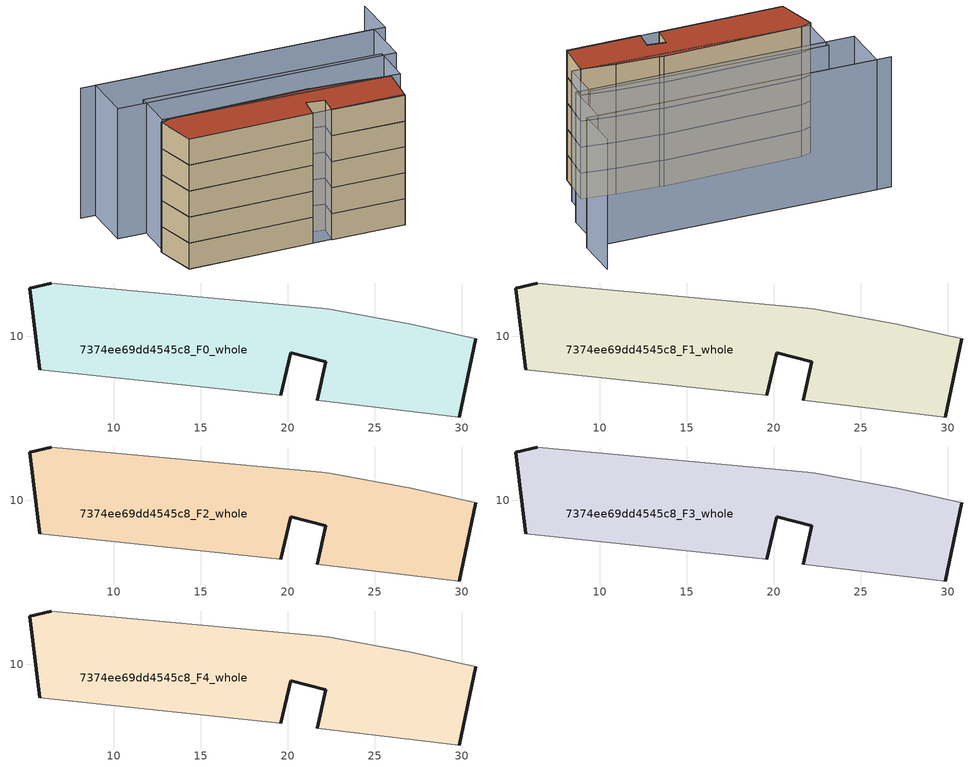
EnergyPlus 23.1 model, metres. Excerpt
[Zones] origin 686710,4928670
7374ee69dd4545c8_F0_whole
 floor ground (EU_floor_Construction): 29.84,5.35 30.81,9.84 27.09,10.69 22.41,11.53 21.96,11.61 6.41,13.05 5.16,12.74 5.75,8.05 19.58,6.6 20.16,9.03 22.19,8.52 21.68,6.31 z0
 wall outside (EU_wall_Construction): 30.81,9.84 29.84,5.35 / 21.68,6.31 22.19,8.52 20.16,9.03 19.58,6.6 / 5.75,8.05 5.16,12.74 6.41,13.05 z0:3
 wall adiabatic (EU_wall_Construction): 6.41,13.05 21.96,11.61 22.41,11.53 27.09,10.69 30.81,9.84 / 29.84,5.35 21.68,6.31 / 19.58,6.6 5.75,8.05 z0:3
7374ee69dd4545c8_F1_whole
 floor to 7374ee69dd4545c8_F0_whole (EU_floor_Construction): 29.84,5.35 30.81,9.84 27.09,10.69 22.41,11.53 21.96,11.61 6.41,13.05 5.16,12.74 5.75,8.05 19.58,6.6 20.16,9.03 22.19,8.52 21.68,6.31 z3
 wall outside (EU_wall_Construction): 30.81,9.84 29.84,5.35 / 21.68,6.31 22.19,8.52 20.16,9.03 19.58,6.6 / 5.75,8.05 5.16,12.74 6.41,13.05 z3:6
 wall adiabatic (EU_wall_Construction): 6.41,13.05 21.96,11.61 22.41,11.53 27.09,10.69 30.81,9.84 / 29.84,5.35 21.68,6.31 / 19.58,6.6 5.75,8.05 z3:6
7374ee69dd4545c8_F2_whole
 floor to 7374ee69dd4545c8_F1_whole (EU_floor_Construction): 29.84,5.35 30.81,9.84 27.09,10.69 22.41,11.53 21.96,11.61 6.41,13.05 5.16,12.74 5.75,8.05 19.58,6.6 20.16,9.03 22.19,8.52 21.68,6.31 z6
 wall outside (EU_wall_Construction): 30.81,9.84 29.84,5.35 / 21.68,6.31 22.19,8.52 20.16,9.03 19.58,6.6 / 5.75,8.05 5.16,12.74 6.41,13.05 z6:9
 wall adiabatic (EU_wall_Construction): 6.41,13.05 21.96,11.61 22.41,11.53 27.09,10.69 30.81,9.84 / 29.84,5.35 21.68,6.31 / 19.58,6.6 5.75,8.05 z6:9
7374ee69dd4545c8_F3_whole
 floor to 7374ee69dd4545c8_F2_whole (EU_floor_Construction): 29.84,5.35 30.81,9.84 27.09,10.69 22.41,11.53 21.96,11.61 6.41,13.05 5.16,12.74 5.75,8.05 19.58,6.6 20.16,9.03 22.19,8.52 21.68,6.31 z9
 wall outside (EU_wall_Construction): 30.81,9.84 29.84,5.35 / 21.68,6.31 22.19,8.52 20.16,9.03 19.58,6.6 / 5.75,8.05 5.16,12.74 6.41,13.05 z9:12
 wall adiabatic (EU_wall_Construction): 6.41,13.05 21.96,11.61 22.41,11.53 27.09,10.69 30.81,9.84 / 29.84,5.35 21.68,6.31 / 19.58,6.6 5.75,8.05 z9:12
7374ee69dd4545c8_F4_whole
 floor to 7374ee69dd4545c8_F3_whole (EU_floor_Construction): 29.84,5.35 30.81,9.84 27.09,10.69 22.41,11.53 21.96,11.61 6.41,13.05 5.16,12.74 5.75,8.05 19.58,6.6 20.16,9.03 22.19,8.52 21.68,6.31 z12
 wall outside (EU_wall_Construction): 30.81,9.84 29.84,5.35 / 21.68,6.31 22.19,8.52 20.16,9.03 19.58,6.6 / 5.75,8.05 5.16,12.74 6.41,13.05 z12:15
 wall adiabatic (EU_wall_Construction): 6.41,13.05 21.96,11.61 22.41,11.53 27.09,10.69 30.81,9.84 / 29.84,5.35 21.68,6.31 / 19.58,6.6 5.75,8.05 z12:15
 roof outside (EU_roof_Construction): 30.81,9.84 29.84,5.35 21.68,6.31 22.19,8.52 20.16,9.03 19.58,6.6 5.75,8.05 5.16,12.74 6.41,13.05 21.96,11.61 22.41,11.53 27.09,10.69 z15
shading: 5.75,8.05 29.86,5.52 / 36.4,24.68 35.79,19.52 / 35.79,19.52 1.91,23.5 / 31.85,9.71 5.52,13.17 / 5.52,13.17 6.16,18.05 / 6.16,18.05 32.49,14.59 / 32.49,14.59 31.85,9.71 / 3.54,23.41 34.54,19.68 / 34.54,19.68 33.85,13.95 / 33.85,13.95 2.85,17.68 / 2.85,17.68 3.54,23.41 z0:15
[Building]
EU S2 Campaign: North Axis=0; Terrain=City; Solar Distribution=FullExterior
[Site:Location]
Bologna: Latitude=44.5; Longitude=11.25; Time Zone=1; Elevation=37
[SizingPeriod:WeatherFileDays]
AnnualSizingPeriod: Begin Month=1; Begin Day of Month=1; End Month=12; End Day of Month=31; Day of Week for Start Day=Monday; Use Weather File Daylight Saving Period=No; Use Weather File Rain and Snow Indicators=No
[MATERIAL]
EU_InternalMass_Material: Roughness=MediumRough; Thickness=0.1; Conductivity=1; Density=1800; Specific Heat=900; Thermal Absorptance=0.9; Solar Absorptance=0.7; Visible Absorptance=0.7
[MATERIAL:NOMASS] Roughness=MediumRough; Thermal Absorptance=0.9; Solar Absorptance=0.7; Visible Absorptance=0.7
Name | Thermal Resistance
EU_wall_NoMass | 0.905828
EU_roof_NoMass | 0.37593
EU_floor_NoMass | 0.67114
[CONSTRUCTION]
EU_wall_Construction: EU_wall_NoMass
EU_roof_Construction: EU_roof_NoMass
EU_floor_Construction: EU_floor_NoMass
EU_InternalMass_Construction: EU_InternalMass_Material
[ZONE] Type=1; Multiplier=1; Ceiling Height=autocalculate; Floor Area=autocalculate; Part of Total Floor Area=Yes
Name | Volume
7374ee69dd4545c8_F0_whole | 366.864
7374ee69dd4545c8_F1_whole; 7374ee69dd4545c8_F2_whole; 7374ee69dd4545c8_F3_whole; 7374ee69dd4545c8_F4_whole | 366.865
[INTERNALMASS] Construction=EU_InternalMass_Construction; Surface Area=122.288
Name | Zone or ZoneList
7374ee69dd4545c8_F0_whole_EU_InternalMass | 7374ee69dd4545c8_F0_whole
7374ee69dd4545c8_F1_whole_EU_InternalMass | 7374ee69dd4545c8_F1_whole
7374ee69dd4545c8_F2_whole_EU_InternalMass | 7374ee69dd4545c8_F2_whole
7374ee69dd4545c8_F3_whole_EU_InternalMass | 7374ee69dd4545c8_F3_whole
7374ee69dd4545c8_F4_whole_EU_InternalMass | 7374ee69dd4545c8_F4_whole
[OTHEREQUIPMENT] Fuel Type=Electricity; Design Level Calculation Method=Watts/Area; Power per Zone Floor Area=1; Fraction Latent=0; Fraction Radiant=0; Fraction Lost=0; Carbon Dioxide Generation Rate=0; EndUse Subcategory=EU_Step8_InternalGains
Name | Zone or ZoneList or Space or SpaceList | Schedule
EU_Step8_InternalGain_7374ee69dd4545c8_F0_whole_f000 | 7374ee69dd4545c8_F0_whole | EU_Step8_GainSchedule_7374ee69dd4545c8_F0_whole_f000
EU_Step8_InternalGain_7374ee69dd4545c8_F1_whole_f000 | 7374ee69dd4545c8_F1_whole | EU_Step8_GainSchedule_7374ee69dd4545c8_F1_whole_f000
EU_Step8_InternalGain_7374ee69dd4545c8_F2_whole_f000 | 7374ee69dd4545c8_F2_whole | EU_Step8_GainSchedule_7374ee69dd4545c8_F2_whole_f000
EU_Step8_InternalGain_7374ee69dd4545c8_F3_whole_f000 | 7374ee69dd4545c8_F3_whole | EU_Step8_GainSchedule_7374ee69dd4545c8_F3_whole_f000
EU_Step8_InternalGain_7374ee69dd4545c8_F4_whole_f000 | 7374ee69dd4545c8_F4_whole | EU_Step8_GainSchedule_7374ee69dd4545c8_F4_whole_f000
[ZONEVENTILATION:DESIGNFLOWRATE] Schedule=EU_AlwaysOn; Design Flow Rate Calculation Method=AirChanges/Hour; Air Changes per Hour=0.73129; Ventilation Type=Natural; Fan Pressure Rise=0; Fan Total Efficiency=1; Constant Term Coefficient=1; Temperature Term Coefficient=0; Velocity Term Coefficient=0; Velocity Squared Term Coefficient=0; Minimum Indoor Temperature=-100; Maximum Indoor Temperature=100; Delta Temperature=-100; Minimum Outdoor Temperature=-100; Maximum Outdoor Temperature=100; Maximum Wind Speed=40
Name | Zone or ZoneList or Space or SpaceList
EU_ConstantAir_7374ee69dd4545c8_F0_whole | 7374ee69dd4545c8_F0_whole
EU_ConstantAir_7374ee69dd4545c8_F1_whole | 7374ee69dd4545c8_F1_whole
EU_ConstantAir_7374ee69dd4545c8_F2_whole | 7374ee69dd4545c8_F2_whole
EU_ConstantAir_7374ee69dd4545c8_F3_whole | 7374ee69dd4545c8_F3_whole
EU_ConstantAir_7374ee69dd4545c8_F4_whole | 7374ee69dd4545c8_F4_whole
[HVACTEMPLATE:THERMOSTAT] Constant Heating Setpoint=20; Constant Cooling Setpoint=50
EU_HeatOnly_7374ee69dd4545c8_F0_whole; EU_HeatOnly_7374ee69dd4545c8_F1_whole; EU_HeatOnly_7374ee69dd4545c8_F2_whole; EU_HeatOnly_7374ee69dd4545c8_F3_whole; EU_HeatOnly_7374ee69dd4545c8_F4_whole
[HVACTEMPLATE:ZONE:IDEALLOADSAIRSYSTEM] System Availability Schedule=EU_AlwaysOn; Maximum Heating Supply Air Temperature=50; Minimum Cooling Supply Air Temperature=13; Maximum Heating Supply Air Humidity Ratio=0.0156; Minimum Cooling Supply Air Humidity Ratio=0.0077; Heating Limit=NoLimit; Cooling Limit=NoLimit; Heating Availability Schedule=EU_AlwaysOn; Cooling Availability Schedule=EU_CoolingOff; Dehumidification Control Type=ConstantSensibleHeatRatio; Cooling Sensible Heat Ratio=0.7; Dehumidification Setpoint=60; Humidification Control Type=None; Humidification Setpoint=30; Outdoor Air Method=None; Outdoor Air Flow Rate per Person=0.00944; Outdoor Air Flow Rate per Zone Floor Area=0; Outdoor Air Flow Rate per Zone=0; Demand Controlled Ventilation Type=None; Outdoor Air Economizer Type=NoEconomizer; Heat Recovery Type=None; Sensible Heat Recovery Effectiveness=0.7; Latent Heat Recovery Effectiveness=0.65
Name | Template Thermostat
7374ee69dd4545c8_F0_whole | EU_HeatOnly_7374ee69dd4545c8_F0_whole
7374ee69dd4545c8_F1_whole | EU_HeatOnly_7374ee69dd4545c8_F1_whole
7374ee69dd4545c8_F2_whole | EU_HeatOnly_7374ee69dd4545c8_F2_whole
7374ee69dd4545c8_F3_whole | EU_HeatOnly_7374ee69dd4545c8_F3_whole
7374ee69dd4545c8_F4_whole | EU_HeatOnly_7374ee69dd4545c8_F4_whole
[SIZING:ZONE] Zone Cooling Design Supply Air Temperature Input Method=SupplyAirTemperature; Zone Cooling Design Supply Air Temperature=13; Zone Heating Design Supply Air Temperature Input Method=SupplyAirTemperature; Zone Heating Design Supply Air Temperature=50; Zone Cooling Design Supply Air Humidity Ratio=0.008; Zone Heating Design Supply Air Humidity Ratio=0.008; Cooling Design Air Flow Method=DesignDay; Cooling Design Air Flow Rate=0; Cooling Minimum Air Flow per Zone Floor Area=0.000762; Cooling Minimum Air Flow=0; Cooling Minimum Air Flow Fraction=0.2; Heating Design Air Flow Method=DesignDay; Heating Design Air Flow Rate=0; Heating Maximum Air Flow per Zone Floor Area=0.002032; Heating Maximum Air Flow=0.141576; Heating Maximum Air Flow Fraction=0.3; Account for Dedicated Outdoor Air System=No; Dedicated Outdoor Air System Control Strategy=NeutralSupplyAir; Dedicated Outdoor Air Low Setpoint Temperature for Design=autosize; Dedicated Outdoor Air High Setpoint Temperature for Design=autosize; Zone Load Sizing Method=Sensible Load Only No Latent Load; Zone Latent Cooling Design Supply Air Humidity Ratio Input Method=HumidityRatioDifference; Zone Cooling Design Supply Air Humidity Ratio Difference=0.005; Zone Latent Heating Design Supply Air Humidity Ratio Input Method=HumidityRatioDifference; Zone Humidification Design Supply Air Humidity Ratio Difference=0.005
7374ee69dd4545c8_F0_whole; 7374ee69dd4545c8_F1_whole; 7374ee69dd4545c8_F2_whole; 7374ee69dd4545c8_F3_whole; 7374ee69dd4545c8_F4_whole
[SCHEDULE:CONSTANT]
Name | Hourly Value
EU_AlwaysOn | 1
EU_CoolingOff | 0
[SCHEDULE:FILE] Column Number=1; Rows to Skip at Top=0; Number of Hours of Data=8760; Column Separator=Comma; Interpolate to Timestep=No; Minutes per Item=60; Adjust Schedule for Daylight Savings=Yes
Name | File
EU_Step8_GainSchedule_7374ee69dd4545c8_F0_whole_f000 | ../../schedules/7374ee69dd4545c8/7374ee69dd4545c8_F0_whole_f000_gain.csv
EU_Step8_GainSchedule_7374ee69dd4545c8_F1_whole_f000 | ../../schedules/7374ee69dd4545c8/7374ee69dd4545c8_F1_whole_f000_gain.csv
EU_Step8_GainSchedule_7374ee69dd4545c8_F2_whole_f000 | ../../schedules/7374ee69dd4545c8/7374ee69dd4545c8_F2_whole_f000_gain.csv
EU_Step8_GainSchedule_7374ee69dd4545c8_F3_whole_f000 | ../../schedules/7374ee69dd4545c8/7374ee69dd4545c8_F3_whole_f000_gain.csv
EU_Step8_GainSchedule_7374ee69dd4545c8_F4_whole_f000 | ../../schedules/7374ee69dd4545c8/7374ee69dd4545c8_F4_whole_f000_gain.csv
